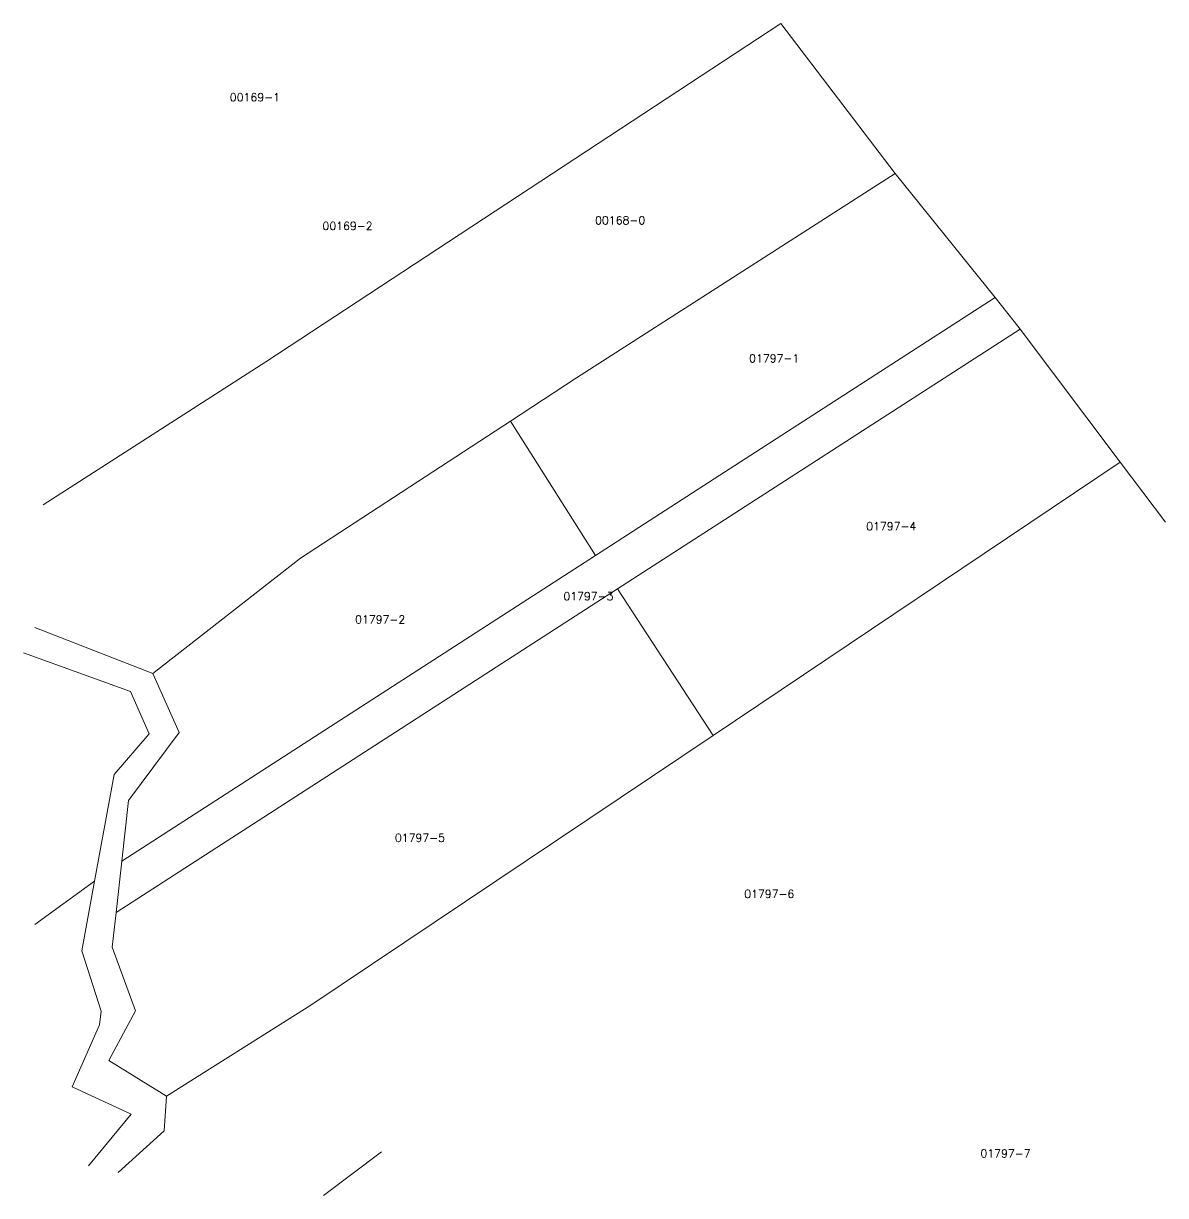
# Model space of a CAD drawing. Header units: metres. Extents: x 7514710 to 7515156, y 4689334 to 4689707.
# Drawn here: x 7514709.7 to 7514852.3, y 4689393.6 to 4689540 of the extents above; entities that cross this region are included whole.
import ezdxf

# ---------------------------------------------------------------- set-up
doc = ezdxf.new("R2010")
doc.units = ezdxf.units.M
for name, color, linetype, lineweight in [('Nr Parceles Baze', 7, 'Continuous', 0), ('Nr-Kojshi', 251, 'Continuous', 0), ('Parc-Kojshi', 251, 'Continuous', 0), ('Parcela Baze', 7, 'Continuous', 0)]:
    doc.layers.add(name, color=color, linetype=linetype, lineweight=lineweight)
doc.styles.get("Standard").update_dxf_attribs({"font": 'simplex.shx'})

msp = doc.modelspace()

# ---------------------------------------------------------------- linework, layer by layer
at = {"layer": 'Parc-Kojshi'}
for points in [[(7514804.3, 4689540), (7514739.97, 4689497.74)], [(7514818.58, 4689521.25), (7514804.3, 4689540)], [(7514846.68, 4689485.2), (7514834.17, 4689501.82)], [(7514739.97, 4689497.74), (7514712.13, 4689479.86)], [(7514770.5, 4689490.32), (7514744.3, 4689473.22)], [(7514846.68, 4689485.2), (7514795.81, 4689451.08)], [(7514852.34, 4689477.69), (7514846.68, 4689485.2)], [(7514744.3, 4689473.22), (7514725.83, 4689458.8)], [(7514783.88, 4689469.37), (7514795.81, 4689451.08)], [(7514711.12, 4689464.57), (7514725.83, 4689458.8)], [(7514723.06, 4689456.57), (7514709.68, 4689461.37)], [(7514725.83, 4689458.8), (7514729.15, 4689451.44)], [(7514725.37, 4689451.26), (7514723.06, 4689456.57)], [(7514721, 4689446.2), (7514725.37, 4689451.26)], [(7514729.15, 4689451.44), (7514722.8, 4689442.93)], [(7514795.81, 4689451.08), (7514745.56, 4689417.4)], [(7514718.56, 4689432.87), (7514721, 4689446.2)], [(7514722.8, 4689442.93), (7514721.96, 4689435.35)], [(7514718.56, 4689432.87), (7514711.11, 4689427.44)], [(7514716.97, 4689424.17), (7514718.56, 4689432.87)], [(7514721.26, 4689428.94), (7514720.78, 4689424.61)], [(7514720.78, 4689424.61), (7514723.66, 4689416.68)], [(7514719.37, 4689416.62), (7514716.97, 4689424.17)], [(7514745.56, 4689417.4), (7514727.56, 4689406.01)], [(7514719.2, 4689414.91), (7514719.37, 4689416.62)], [(7514723.66, 4689416.68), (7514720.35, 4689410.48)], [(7514715.77, 4689407.19), (7514719.2, 4689414.91)], [(7514720.35, 4689410.48), (7514727.56, 4689406.01)], [(7514723.14, 4689403.76), (7514715.77, 4689407.19)], [(7514727.56, 4689406.01), (7514727.27, 4689401.68)], [(7514717.82, 4689397.33), (7514723.14, 4689403.76)], [(7514727.27, 4689401.68), (7514721.5, 4689396.49)], [(7514747.18, 4689393.6), (7514754.39, 4689399.08)]]:
    msp.add_lwpolyline(points, dxfattribs=at)
at = {"layer": 'Parcela Baze', "flags": 128}
for points in [[(7514831.05, 4689505.76), (7514818.58, 4689521.25), (7514778.77, 4689495.72), (7514770.5, 4689490.32), (7514781.15, 4689473.55), (7514795.95, 4689483.11)], [(7514783.88, 4689469.37), (7514834.17, 4689501.82), (7514833.44, 4689502.79), (7514831.05, 4689505.76), (7514795.95, 4689483.11), (7514781.15, 4689473.55), (7514721.96, 4689435.35), (7514721.26, 4689428.94)]]:
    msp.add_lwpolyline(points, close=True, dxfattribs=at)

# ---------------------------------------------------------------- texts
at = {"layer": 'Nr Parceles Baze'}
for s, p in [('01797-1', (7514800.32, 4689497.67)), ('01797-3', (7514777.12, 4689467.96))]:
    msp.add_text(s, height=1, dxfattribs=at).set_placement(p)
at = {"layer": 'Nr-Kojshi'}
for s, p in [('00169-1', (7514735.46, 4689530.28)), ('00169-2', (7514747.03, 4689514.21)), ('00168-0', (7514781.08, 4689514.91)), ('01797-4', (7514814.95, 4689476.7)), ('01797-2', (7514751.11, 4689465.06)), ('01797-5', (7514756.08, 4689437.78)), ('01797-6', (7514799.71, 4689430.78)), ('01797-7', (7514829.21, 4689398.36))]:
    msp.add_text(s, height=1, dxfattribs=at).set_placement(p)

doc.saveas('drawing.dxf')
